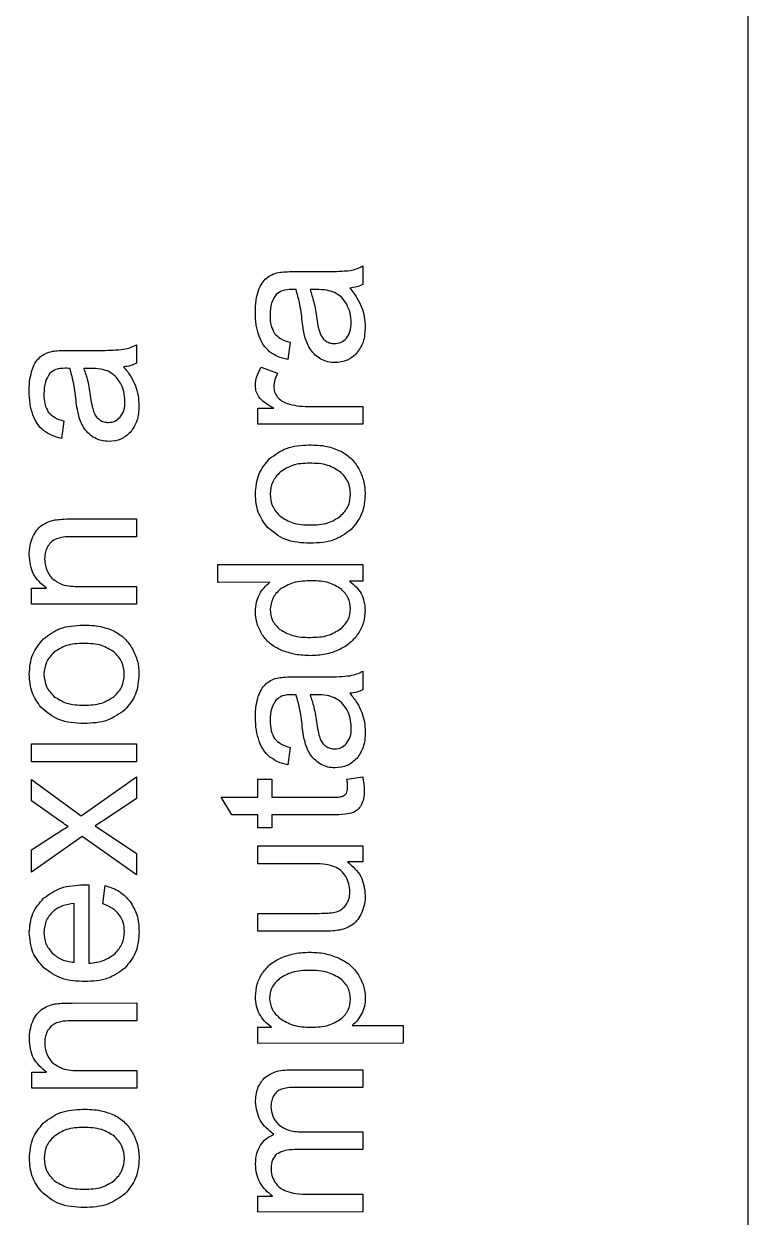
# Model space of a CAD drawing. Header units: millimetres. Extents: x -15 to 165, y 0 to 100.
# Drawn here: x 150.01 to 165, y 50.6 to 75.3 of the extents above; entities that cross this region are included whole.
import ezdxf

# ---------------------------------------------------------------- set-up
doc = ezdxf.new("R2010")
doc.units = ezdxf.units.MM
doc.layers.get('0').update_dxf_attribs({"linetype": 'CONTINUOUS'})

msp = doc.modelspace()

# ---------------------------------------------------------------- linework, layer by layer
for p, q in [((155.622, 70.172), (156.113, 70.173)), ((157.023, 70.289), (157.024, 69.905)), ((156.068, 69.8), (155.933, 69.8)), ((155.52, 68.711), (155.471, 68.351)), ((150.94, 68.541), (151.431, 68.542)), ((152.342, 68.658), (152.342, 68.274)), ((154.92, 68.193), (155.262, 68.067)), ((151.386, 68.169), (151.251, 68.169)), ((154.851, 67.013), (154.851, 67.344)), ((154.851, 67.344), (155.18, 67.344)), ((155.886, 67.381), (157.024, 67.381)), ((157.024, 67.381), (157.024, 67.013)), ((150.838, 67.08), (150.789, 66.72)), ((157.024, 67.013), (154.851, 67.013)), ((151.006, 65.052), (152.342, 65.053)), ((152.342, 65.053), (152.343, 64.684)), ((152.343, 64.684), (151.021, 64.684)), ((154.025, 64.107), (157.025, 64.107)), ((154.025, 63.74), (154.025, 64.107)), ((157.025, 64.107), (157.025, 63.766)), ((155.101, 63.741), (154.025, 63.74)), ((157.025, 63.766), (156.751, 63.765)), ((150.17, 63.286), (150.17, 63.618)), ((150.17, 63.618), (150.479, 63.618)), ((151.156, 63.655), (152.343, 63.655)), ((152.343, 63.655), (152.343, 63.287)), ((152.343, 63.287), (150.17, 63.286)), ((155.624, 61.784), (156.115, 61.784)), ((157.025, 61.901), (157.025, 61.517)), ((156.07, 61.412), (155.935, 61.412)), ((155.522, 60.323), (155.473, 59.963)), ((150.171, 59.22), (150.17, 59.66)), ((150.17, 59.66), (151.194, 58.909)), ((151.194, 58.909), (152.344, 59.718)), ((152.344, 59.718), (152.344, 59.265)), ((154.853, 59.294), (154.853, 59.664)), ((154.853, 59.664), (155.139, 59.664)), ((155.139, 59.664), (155.139, 59.294)), ((156.696, 59.664), (157.022, 59.718)), ((154.315, 58.927), (154.093, 59.293)), ((154.093, 59.293), (154.853, 59.294)), ((155.139, 59.294), (156.41, 59.294)), ((150.684, 58.854), (150.171, 59.22)), ((152.344, 59.265), (151.669, 58.819)), ((151.669, 58.819), (151.487, 58.7)), ((154.853, 58.927), (154.315, 58.927)), ((154.853, 58.657), (154.853, 58.927)), ((156.39, 58.928), (155.139, 58.927)), ((155.139, 58.927), (155.139, 58.657)), ((151.487, 58.7), (152.344, 58.13)), ((155.139, 58.657), (154.853, 58.657)), ((150.171, 58.203), (150.68, 58.537)), ((151.214, 58.477), (150.171, 57.742)), ((152.344, 57.684), (151.214, 58.477)), ((150.171, 57.742), (150.171, 58.203)), ((152.344, 58.13), (152.344, 57.684)), ((154.853, 58.283), (157.026, 58.283)), ((154.853, 57.914), (154.853, 58.283)), ((157.026, 58.283), (157.026, 57.954)), ((156.017, 57.915), (154.853, 57.914)), ((157.026, 57.954), (156.707, 57.954)), ((151.352, 57.477), (151.352, 55.856)), ((151.644, 57.086), (151.691, 57.467)), ((151.049, 55.876), (151.049, 57.09)), ((154.853, 56.521), (154.853, 56.889)), ((154.853, 56.889), (156.059, 56.889)), ((156.2, 56.521), (154.853, 56.521)), ((151.008, 55.033), (152.345, 55.034)), ((152.345, 55.034), (152.345, 54.665)), ((152.345, 54.665), (151.023, 54.665)), ((154.854, 54.198), (154.854, 54.534)), ((154.854, 54.534), (155.136, 54.534)), ((156.802, 54.567), (157.86, 54.567)), ((157.86, 54.567), (157.86, 54.199)), ((157.86, 54.199), (154.854, 54.198)), ((150.172, 53.267), (150.172, 53.599)), ((150.172, 53.599), (150.481, 53.599)), ((151.158, 53.636), (152.345, 53.636)), ((152.345, 53.636), (152.345, 53.268)), ((155.535, 53.652), (157.027, 53.652)), ((157.027, 53.652), (157.027, 53.286)), ((152.345, 53.268), (150.172, 53.267)), ((157.027, 53.286), (155.658, 53.286)), ((155.765, 52.367), (157.028, 52.367)), ((157.028, 52.367), (157.028, 51.999)), ((157.028, 51.999), (155.616, 51.998)), ((154.855, 50.707), (154.855, 51.037)), ((154.855, 51.037), (155.159, 51.037)), ((155.9, 51.076), (157.028, 51.076)), ((157.028, 51.076), (157.028, 50.708)), ((157.028, 50.708), (154.855, 50.707))]:
    msp.add_line(p, q)
msp.add_lwpolyline([(-13, 0), (163, 0, 0.414214), (165, 2), (165, 98, 0.414214), (163, 100), (-13, 100, 0.414214), (-15, 98), (-15, 3.001, 0.000086), (-15, 2.999), (-15, 2, 0.414214)], format="xyb", close=True)
msp.add_lwpolyline([(150.17, 60.395), (152.344, 60.395), (152.344, 60.027), (150.17, 60.026)], close=True)
for points, knots in [([(155.031, 70.039), (155.068, 70.065), (155.144, 70.118), (155.235, 70.142), (155.282, 70.154)], [0, 0, 0, 0, 0.01321045, 0.02776292, 0.02776292, 0.02776292, 0.02776292]), ([(155.282, 70.154), (155.326, 70.159), (155.439, 70.173), (155.552, 70.173), (155.622, 70.172)], [0, 0, 0, 0, 0.0132713, 0.0340472, 0.0340472, 0.0340472, 0.0340472]), ([(156.113, 70.173), (156.253, 70.172), (156.47, 70.17), (156.686, 70.189), (156.763, 70.196)], [0, 0, 0, 0, 0.04192944, 0.06504429, 0.06504429, 0.06504429, 0.06504429]), ([(156.763, 70.196), (156.808, 70.206), (156.899, 70.226), (156.982, 70.268), (157.023, 70.289)], [0, 0, 0, 0, 0.01378008, 0.02780322, 0.02780322, 0.02780322, 0.02780322]), ([(154.867, 69.783), (154.888, 69.836), (154.927, 69.932), (154.999, 70.006), (155.031, 70.039)], [0, 0, 0, 0, 0.0168052, 0.03067788, 0.03067788, 0.03067788, 0.03067788]), ([(157.024, 69.905), (156.983, 69.887), (156.897, 69.85), (156.804, 69.838), (156.755, 69.831)], [0, 0, 0, 0, 0.01329287, 0.02791291, 0.02791291, 0.02791291, 0.02791291]), ([(154.801, 69.331), (154.803, 69.416), (154.805, 69.57), (154.848, 69.717), (154.867, 69.783)], [0, 0, 0, 0, 0.02527466, 0.04587233, 0.04587233, 0.04587233, 0.04587233]), ([(155.231, 69.698), (155.195, 69.641), (155.113, 69.513), (155.109, 69.362), (155.106, 69.278)], [0, 0, 0, 0, 0.01988893, 0.04449076, 0.04449076, 0.04449076, 0.04449076]), ([(155.548, 69.802), (155.482, 69.801), (155.364, 69.798), (155.271, 69.728), (155.231, 69.698)], [0, 0, 0, 0, 0.01936151, 0.03413884, 0.03413884, 0.03413884, 0.03413884]), ([(155.644, 69.8), (155.624, 69.801), (155.592, 69.801), (155.56, 69.802), (155.548, 69.802)], [0, 0, 0, 0, 0.006192263, 0.009620268, 0.009620268, 0.009620268, 0.009620268]), ([(155.771, 69.143), (155.756, 69.273), (155.729, 69.495), (155.669, 69.711), (155.644, 69.8)], [0, 0, 0, 0, 0.03916468, 0.06698368, 0.06698368, 0.06698368, 0.06698368]), ([(155.933, 69.8), (155.96, 69.717), (156.025, 69.521), (156.055, 69.316), (156.072, 69.198)], [0, 0, 0, 0, 0.02618657, 0.06185076, 0.06185076, 0.06185076, 0.06185076]), ([(156.436, 69.741), (156.385, 69.758), (156.266, 69.798), (156.14, 69.799), (156.068, 69.8)], [0, 0, 0, 0, 0.01607855, 0.03751467, 0.03751467, 0.03751467, 0.03751467]), ([(156.691, 69.497), (156.658, 69.549), (156.592, 69.65), (156.487, 69.711), (156.436, 69.741)], [0, 0, 0, 0, 0.01811657, 0.03567777, 0.03567777, 0.03567777, 0.03567777]), ([(156.755, 69.831), (156.808, 69.766), (156.906, 69.645), (156.971, 69.503), (157.001, 69.437)], [0, 0, 0, 0, 0.0249665, 0.04658758, 0.04658758, 0.04658758, 0.04658758]), ([(156.784, 69.119), (156.781, 69.187), (156.774, 69.319), (156.718, 69.439), (156.691, 69.497)], [0, 0, 0, 0, 0.02024014, 0.03931689, 0.03931689, 0.03931689, 0.03931689]), ([(157.001, 69.437), (157.022, 69.372), (157.065, 69.24), (157.07, 69.101), (157.073, 69.031)], [0, 0, 0, 0, 0.02034155, 0.04141861, 0.04141861, 0.04141861, 0.04141861]), ([(154.878, 68.838), (154.856, 68.914), (154.808, 69.075), (154.804, 69.243), (154.801, 69.331)], [0, 0, 0, 0, 0.02368074, 0.05009766, 0.05009766, 0.05009766, 0.05009766]), ([(155.106, 69.278), (155.107, 69.201), (155.11, 69.066), (155.171, 68.946), (155.197, 68.894)], [0, 0, 0, 0, 0.02270127, 0.03989847, 0.03989847, 0.03989847, 0.03989847]), ([(156.072, 69.198), (156.081, 69.133), (156.097, 69.024), (156.132, 68.919), (156.146, 68.877)], [0, 0, 0, 0, 0.01969925, 0.03301811, 0.03301811, 0.03301811, 0.03301811]), ([(155.827, 68.816), (155.817, 68.861), (155.793, 68.969), (155.779, 69.079), (155.771, 69.143)], [0, 0, 0, 0, 0.0138963, 0.03322105, 0.03322105, 0.03322105, 0.03322105]), ([(156.686, 68.792), (156.715, 68.837), (156.778, 68.936), (156.782, 69.054), (156.784, 69.119)], [0, 0, 0, 0, 0.01558709, 0.03464918, 0.03464918, 0.03464918, 0.03464918]), ([(157.073, 69.031), (157.068, 68.922), (157.061, 68.721), (156.949, 68.556), (156.898, 68.48)], [0, 0, 0, 0, 0.03196861, 0.05877952, 0.05877952, 0.05877952, 0.05877952]), ([(155.097, 68.513), (155.052, 68.556), (154.956, 68.649), (154.905, 68.773), (154.878, 68.838)], [0, 0, 0, 0, 0.01864874, 0.03960636, 0.03960636, 0.03960636, 0.03960636]), ([(155.197, 68.894), (155.237, 68.855), (155.328, 68.766), (155.451, 68.731), (155.52, 68.711)], [0, 0, 0, 0, 0.01658336, 0.03760424, 0.03760424, 0.03760424, 0.03760424]), ([(155.947, 68.551), (155.922, 68.592), (155.871, 68.675), (155.842, 68.768), (155.827, 68.816)], [0, 0, 0, 0, 0.0143384, 0.02921893, 0.02921893, 0.02921893, 0.02921893]), ([(156.146, 68.877), (156.161, 68.848), (156.19, 68.79), (156.241, 68.751), (156.266, 68.732)], [0, 0, 0, 0, 0.00974348, 0.0190371, 0.0190371, 0.0190371, 0.0190371]), ([(156.266, 68.732), (156.293, 68.717), (156.347, 68.687), (156.409, 68.683), (156.441, 68.681)], [0, 0, 0, 0, 0.00915622, 0.01842801, 0.01842801, 0.01842801, 0.01842801]), ([(156.441, 68.681), (156.488, 68.686), (156.582, 68.695), (156.651, 68.76), (156.686, 68.792)], [0, 0, 0, 0, 0.01379088, 0.0276502, 0.0276502, 0.0276502, 0.0276502]), ([(150.35, 68.408), (150.386, 68.434), (150.462, 68.487), (150.553, 68.511), (150.6, 68.523)], [0, 0, 0, 0, 0.01321035, 0.02776291, 0.02776291, 0.02776291, 0.02776291]), ([(150.6, 68.523), (150.644, 68.528), (150.757, 68.542), (150.871, 68.542), (150.94, 68.541)], [0, 0, 0, 0, 0.01327126, 0.03404717, 0.03404717, 0.03404717, 0.03404717]), ([(151.431, 68.542), (151.571, 68.541), (151.788, 68.539), (152.004, 68.558), (152.081, 68.565)], [0, 0, 0, 0, 0.04192944, 0.06504436, 0.06504436, 0.06504436, 0.06504436]), ([(152.081, 68.565), (152.126, 68.575), (152.217, 68.595), (152.3, 68.637), (152.342, 68.658)], [0, 0, 0, 0, 0.01378017, 0.02780309, 0.02780309, 0.02780309, 0.02780309]), ([(155.471, 68.351), (155.399, 68.369), (155.265, 68.402), (155.151, 68.477), (155.097, 68.513)], [0, 0, 0, 0, 0.02188542, 0.04096486, 0.04096486, 0.04096486, 0.04096486]), ([(156.159, 68.36), (156.118, 68.386), (156.036, 68.437), (155.977, 68.513), (155.947, 68.551)], [0, 0, 0, 0, 0.01455602, 0.02867897, 0.02867897, 0.02867897, 0.02867897]), ([(156.898, 68.48), (156.835, 68.424), (156.708, 68.311), (156.537, 68.296), (156.451, 68.288)], [0, 0, 0, 0, 0.02460113, 0.04985014, 0.04985014, 0.04985014, 0.04985014]), ([(150.185, 68.152), (150.206, 68.205), (150.245, 68.301), (150.317, 68.375), (150.35, 68.408)], [0, 0, 0, 0, 0.01680543, 0.03067826, 0.03067826, 0.03067826, 0.03067826]), ([(150.866, 68.171), (150.8, 68.17), (150.682, 68.167), (150.589, 68.097), (150.549, 68.067)], [0, 0, 0, 0, 0.0193615, 0.03413884, 0.03413884, 0.03413884, 0.03413884]), ([(150.963, 68.169), (150.942, 68.17), (150.91, 68.17), (150.878, 68.171), (150.866, 68.171)], [0, 0, 0, 0, 0.006192219, 0.009620283, 0.009620283, 0.009620283, 0.009620283]), ([(152.342, 68.274), (152.301, 68.256), (152.215, 68.219), (152.122, 68.207), (152.074, 68.2)], [0, 0, 0, 0, 0.01329293, 0.02791284, 0.02791284, 0.02791284, 0.02791284]), ([(152.074, 68.2), (152.126, 68.135), (152.225, 68.014), (152.289, 67.872), (152.319, 67.806)], [0, 0, 0, 0, 0.02496648, 0.04658757, 0.04658757, 0.04658757, 0.04658757]), ([(154.802, 67.815), (154.807, 67.879), (154.82, 68.013), (154.886, 68.131), (154.92, 68.193)], [0, 0, 0, 0, 0.01900872, 0.04006522, 0.04006522, 0.04006522, 0.04006522]), ([(156.451, 68.288), (156.399, 68.291), (156.297, 68.296), (156.205, 68.339), (156.159, 68.36)], [0, 0, 0, 0, 0.01537882, 0.03029896, 0.03029896, 0.03029896, 0.03029896]), ([(150.12, 67.7), (150.121, 67.785), (150.123, 67.939), (150.166, 68.086), (150.185, 68.152)], [0, 0, 0, 0, 0.02527466, 0.04587209, 0.04587209, 0.04587209, 0.04587209]), ([(150.549, 68.067), (150.513, 68.01), (150.432, 67.882), (150.427, 67.731), (150.424, 67.647)], [0, 0, 0, 0, 0.01988914, 0.04449097, 0.04449097, 0.04449097, 0.04449097]), ([(151.09, 67.512), (151.074, 67.642), (151.047, 67.864), (150.987, 68.079), (150.963, 68.169)], [0, 0, 0, 0, 0.03916445, 0.06698368, 0.06698368, 0.06698368, 0.06698368]), ([(151.251, 68.169), (151.278, 68.086), (151.343, 67.89), (151.373, 67.685), (151.39, 67.567)], [0, 0, 0, 0, 0.0261868, 0.06185099, 0.06185099, 0.06185099, 0.06185099]), ([(151.754, 68.11), (151.703, 68.127), (151.584, 68.167), (151.458, 68.168), (151.386, 68.169)], [0, 0, 0, 0, 0.01607858, 0.03751469, 0.03751469, 0.03751469, 0.03751469]), ([(152.009, 67.866), (151.976, 67.918), (151.91, 68.019), (151.806, 68.08), (151.754, 68.11)], [0, 0, 0, 0, 0.01811672, 0.03567808, 0.03567808, 0.03567808, 0.03567808]), ([(155.262, 68.067), (155.239, 68.023), (155.194, 67.938), (155.186, 67.842), (155.182, 67.796)], [0, 0, 0, 0, 0.01477336, 0.02842588, 0.02842588, 0.02842588, 0.02842588]), ([(150.196, 67.207), (150.174, 67.283), (150.127, 67.444), (150.122, 67.612), (150.12, 67.7)], [0, 0, 0, 0, 0.02368085, 0.05009777, 0.05009777, 0.05009777, 0.05009777]), ([(152.102, 67.488), (152.099, 67.556), (152.092, 67.688), (152.036, 67.808), (152.009, 67.866)], [0, 0, 0, 0, 0.02024014, 0.03931645, 0.03931645, 0.03931645, 0.03931645]), ([(152.319, 67.806), (152.34, 67.741), (152.383, 67.609), (152.388, 67.47), (152.391, 67.4)], [0, 0, 0, 0, 0.0203418, 0.04141909, 0.04141909, 0.04141909, 0.04141909]), ([(154.875, 67.578), (154.854, 67.615), (154.811, 67.688), (154.805, 67.773), (154.802, 67.815)], [0, 0, 0, 0, 0.01256121, 0.02505282, 0.02505282, 0.02505282, 0.02505282]), ([(155.182, 67.796), (155.185, 67.757), (155.191, 67.679), (155.234, 67.613), (155.255, 67.58)], [0, 0, 0, 0, 0.01160285, 0.02319507, 0.02319507, 0.02319507, 0.02319507]), ([(150.424, 67.647), (150.426, 67.57), (150.428, 67.435), (150.489, 67.315), (150.516, 67.263)], [0, 0, 0, 0, 0.02270127, 0.03989847, 0.03989847, 0.03989847, 0.03989847]), ([(151.145, 67.185), (151.135, 67.23), (151.111, 67.338), (151.097, 67.448), (151.09, 67.512)], [0, 0, 0, 0, 0.0138963, 0.03322104, 0.03322104, 0.03322104, 0.03322104]), ([(151.39, 67.567), (151.4, 67.502), (151.415, 67.393), (151.45, 67.288), (151.464, 67.246)], [0, 0, 0, 0, 0.01969924, 0.03301799, 0.03301799, 0.03301799, 0.03301799]), ([(152.004, 67.161), (152.033, 67.206), (152.096, 67.305), (152.1, 67.423), (152.102, 67.488)], [0, 0, 0, 0, 0.01558718, 0.03464951, 0.03464951, 0.03464951, 0.03464951]), ([(155.18, 67.344), (155.113, 67.381), (154.999, 67.444), (154.912, 67.539), (154.875, 67.578)], [0, 0, 0, 0, 0.02273626, 0.03867136, 0.03867136, 0.03867136, 0.03867136]), ([(155.255, 67.58), (155.282, 67.55), (155.338, 67.488), (155.416, 67.458), (155.457, 67.443)], [0, 0, 0, 0, 0.01195988, 0.02468313, 0.02468313, 0.02468313, 0.02468313]), ([(155.457, 67.443), (155.525, 67.425), (155.666, 67.388), (155.811, 67.383), (155.886, 67.381)], [0, 0, 0, 0, 0.02107522, 0.0435356, 0.0435356, 0.0435356, 0.0435356]), ([(150.415, 66.882), (150.37, 66.925), (150.274, 67.018), (150.223, 67.142), (150.196, 67.207)], [0, 0, 0, 0, 0.01864882, 0.03960635, 0.03960635, 0.03960635, 0.03960635]), ([(150.516, 67.263), (150.556, 67.224), (150.646, 67.135), (150.769, 67.1), (150.838, 67.08)], [0, 0, 0, 0, 0.01658327, 0.03760414, 0.03760414, 0.03760414, 0.03760414]), ([(151.266, 66.92), (151.241, 66.961), (151.189, 67.044), (151.16, 67.137), (151.145, 67.185)], [0, 0, 0, 0, 0.01433842, 0.02921896, 0.02921896, 0.02921896, 0.02921896]), ([(151.464, 67.246), (151.479, 67.217), (151.508, 67.159), (151.559, 67.12), (151.584, 67.101)], [0, 0, 0, 0, 0.00974336, 0.01903714, 0.01903714, 0.01903714, 0.01903714]), ([(152.391, 67.4), (152.387, 67.291), (152.379, 67.09), (152.267, 66.925), (152.216, 66.849)], [0, 0, 0, 0, 0.03196837, 0.05877928, 0.05877928, 0.05877928, 0.05877928]), ([(151.584, 67.101), (151.611, 67.086), (151.665, 67.056), (151.728, 67.052), (151.759, 67.05)], [0, 0, 0, 0, 0.00915614, 0.01842797, 0.01842797, 0.01842797, 0.01842797]), ([(151.759, 67.05), (151.806, 67.054), (151.9, 67.064), (151.97, 67.129), (152.004, 67.161)], [0, 0, 0, 0, 0.01379094, 0.02765025, 0.02765025, 0.02765025, 0.02765025]), ([(150.789, 66.72), (150.717, 66.738), (150.584, 66.771), (150.469, 66.846), (150.415, 66.882)], [0, 0, 0, 0, 0.02188539, 0.04096479, 0.04096479, 0.04096479, 0.04096479]), ([(151.478, 66.729), (151.436, 66.755), (151.354, 66.806), (151.295, 66.882), (151.266, 66.92)], [0, 0, 0, 0, 0.014556, 0.02867886, 0.02867886, 0.02867886, 0.02867886]), ([(151.769, 66.657), (151.717, 66.66), (151.616, 66.665), (151.523, 66.708), (151.478, 66.729)], [0, 0, 0, 0, 0.01537874, 0.03029899, 0.03029899, 0.03029899, 0.03029899]), ([(152.216, 66.849), (152.153, 66.793), (152.026, 66.68), (151.855, 66.664), (151.769, 66.657)], [0, 0, 0, 0, 0.02460109, 0.0498501, 0.0498501, 0.0498501, 0.0498501]), ([(155.096, 66.301), (155.208, 66.383), (155.448, 66.561), (155.747, 66.577), (155.907, 66.585)], [0, 0, 0, 0, 0.04096162, 0.08767758, 0.08767758, 0.08767758, 0.08767758]), ([(155.907, 66.585), (156.033, 66.583), (156.261, 66.578), (156.473, 66.496), (156.567, 66.459)], [0, 0, 0, 0, 0.03760624, 0.06764913, 0.06764913, 0.06764913, 0.06764913]), ([(156.567, 66.459), (156.643, 66.413), (156.795, 66.319), (156.892, 66.169), (156.94, 66.093)], [0, 0, 0, 0, 0.02636127, 0.05289787, 0.05289787, 0.05289787, 0.05289787]), ([(154.802, 65.568), (154.813, 65.709), (154.834, 65.985), (155.01, 66.197), (155.096, 66.301)], [0, 0, 0, 0, 0.04137941, 0.08067016, 0.08067016, 0.08067016, 0.08067016]), ([(155.925, 66.207), (155.804, 66.203), (155.583, 66.195), (155.398, 66.077), (155.315, 66.023)], [0, 0, 0, 0, 0.03572271, 0.06482497, 0.06482497, 0.06482497, 0.06482497]), ([(156.562, 66.025), (156.476, 66.078), (156.283, 66.197), (156.053, 66.203), (155.925, 66.207)], [0, 0, 0, 0, 0.02967761, 0.06724986, 0.06724986, 0.06724986, 0.06724986]), ([(155.315, 66.023), (155.254, 65.959), (155.134, 65.83), (155.116, 65.655), (155.107, 65.568)], [0, 0, 0, 0, 0.02577961, 0.05130488, 0.05130488, 0.05130488, 0.05130488]), ([(156.771, 65.568), (156.762, 65.656), (156.744, 65.832), (156.623, 65.96), (156.562, 66.025)], [0, 0, 0, 0, 0.02565561, 0.05146136, 0.05146136, 0.05146136, 0.05146136]), ([(156.94, 66.093), (156.979, 66.011), (157.058, 65.845), (157.068, 65.661), (157.074, 65.568)], [0, 0, 0, 0, 0.02705164, 0.05459792, 0.05459792, 0.05459792, 0.05459792]), ([(155.044, 64.884), (154.973, 64.985), (154.829, 65.189), (154.811, 65.44), (154.802, 65.568)], [0, 0, 0, 0, 0.03599325, 0.07372353, 0.07372353, 0.07372353, 0.07372353]), ([(155.107, 65.568), (155.116, 65.48), (155.133, 65.304), (155.254, 65.174), (155.314, 65.11)], [0, 0, 0, 0, 0.02579577, 0.05154952, 0.05154952, 0.05154952, 0.05154952]), ([(156.563, 65.11), (156.624, 65.175), (156.745, 65.304), (156.762, 65.48), (156.771, 65.568)], [0, 0, 0, 0, 0.02580013, 0.05160092, 0.05160092, 0.05160092, 0.05160092]), ([(157.074, 65.568), (157.063, 65.425), (157.043, 65.148), (156.866, 64.934), (156.781, 64.831)], [0, 0, 0, 0, 0.04190379, 0.08113031, 0.08113031, 0.08113031, 0.08113031]), ([(150.376, 64.917), (150.417, 64.943), (150.501, 64.995), (150.598, 65.019), (150.648, 65.032)], [0, 0, 0, 0, 0.01433576, 0.02969325, 0.02969325, 0.02969325, 0.02969325]), ([(150.648, 65.032), (150.695, 65.038), (150.814, 65.053), (150.934, 65.052), (151.006, 65.052)], [0, 0, 0, 0, 0.01415236, 0.03590121, 0.03590121, 0.03590121, 0.03590121]), ([(155.314, 65.11), (155.398, 65.057), (155.588, 64.937), (155.813, 64.931), (155.938, 64.928)], [0, 0, 0, 0, 0.02931484, 0.06607477, 0.06607477, 0.06607477, 0.06607477]), ([(155.938, 64.928), (156.063, 64.931), (156.289, 64.938), (156.479, 65.057), (156.563, 65.11)], [0, 0, 0, 0, 0.0367853, 0.06616804, 0.06616804, 0.06616804, 0.06616804]), ([(150.191, 64.671), (150.215, 64.721), (150.26, 64.816), (150.339, 64.885), (150.376, 64.917)], [0, 0, 0, 0, 0.01655242, 0.03113133, 0.03113133, 0.03113133, 0.03113133]), ([(155.938, 64.549), (155.755, 64.557), (155.419, 64.573), (155.161, 64.787), (155.044, 64.884)], [0, 0, 0, 0, 0.05320665, 0.09786246, 0.09786246, 0.09786246, 0.09786246]), ([(156.781, 64.831), (156.666, 64.749), (156.415, 64.57), (156.106, 64.556), (155.938, 64.549)], [0, 0, 0, 0, 0.04147911, 0.09058717, 0.09058717, 0.09058717, 0.09058717]), ([(150.12, 64.309), (150.123, 64.373), (150.128, 64.497), (150.17, 64.614), (150.191, 64.671)], [0, 0, 0, 0, 0.01893491, 0.03699485, 0.03699485, 0.03699485, 0.03699485]), ([(150.506, 64.488), (150.487, 64.45), (150.446, 64.369), (150.442, 64.278), (150.44, 64.232)], [0, 0, 0, 0, 0.01289814, 0.02678554, 0.02678554, 0.02678554, 0.02678554]), ([(150.684, 64.641), (150.648, 64.624), (150.576, 64.588), (150.53, 64.522), (150.506, 64.488)], [0, 0, 0, 0, 0.01166487, 0.02377642, 0.02377642, 0.02377642, 0.02377642]), ([(151.021, 64.684), (150.955, 64.684), (150.84, 64.683), (150.73, 64.653), (150.684, 64.641)], [0, 0, 0, 0, 0.01970019, 0.03405879, 0.03405879, 0.03405879, 0.03405879]), ([(150.479, 63.618), (150.374, 63.707), (150.162, 63.89), (150.134, 64.168), (150.12, 64.309)], [0, 0, 0, 0, 0.03972077, 0.08061726, 0.08061726, 0.08061726, 0.08061726]), ([(150.44, 64.232), (150.446, 64.156), (150.457, 64.007), (150.545, 63.885), (150.589, 63.825)], [0, 0, 0, 0, 0.02223784, 0.04403623, 0.04403623, 0.04403623, 0.04403623]), ([(150.589, 63.825), (150.659, 63.776), (150.827, 63.657), (151.035, 63.656), (151.156, 63.655)], [0, 0, 0, 0, 0.02515058, 0.06045432, 0.06045432, 0.06045432, 0.06045432]), ([(154.885, 63.491), (154.915, 63.539), (154.973, 63.635), (155.059, 63.706), (155.101, 63.741)], [0, 0, 0, 0, 0.01687231, 0.03322066, 0.03322066, 0.03322066, 0.03322066]), ([(155.971, 63.771), (155.839, 63.769), (155.605, 63.765), (155.404, 63.649), (155.316, 63.599)], [0, 0, 0, 0, 0.03891469, 0.06866125, 0.06866125, 0.06866125, 0.06866125]), ([(156.574, 63.603), (156.493, 63.652), (156.308, 63.763), (156.092, 63.768), (155.971, 63.771)], [0, 0, 0, 0, 0.02797046, 0.06354741, 0.06354741, 0.06354741, 0.06354741]), ([(156.751, 63.765), (156.845, 63.688), (157.036, 63.53), (157.061, 63.283), (157.074, 63.158)], [0, 0, 0, 0, 0.03521009, 0.07137403, 0.07137403, 0.07137403, 0.07137403]), ([(154.803, 63.141), (154.806, 63.204), (154.811, 63.326), (154.861, 63.437), (154.885, 63.491)], [0, 0, 0, 0, 0.01868613, 0.0362454, 0.0362454, 0.0362454, 0.0362454]), ([(155.316, 63.599), (155.255, 63.54), (155.136, 63.423), (155.117, 63.257), (155.108, 63.176)], [0, 0, 0, 0, 0.02476151, 0.04851709, 0.04851709, 0.04851709, 0.04851709]), ([(156.771, 63.192), (156.762, 63.271), (156.744, 63.43), (156.631, 63.544), (156.574, 63.603)], [0, 0, 0, 0, 0.02287033, 0.04672409, 0.04672409, 0.04672409, 0.04672409]), ([(154.944, 62.656), (154.903, 62.731), (154.82, 62.882), (154.808, 63.054), (154.803, 63.141)], [0, 0, 0, 0, 0.02529428, 0.05106585, 0.05106585, 0.05106585, 0.05106585]), ([(155.108, 63.176), (155.116, 63.097), (155.135, 62.936), (155.25, 62.823), (155.308, 62.765)], [0, 0, 0, 0, 0.02308665, 0.046925, 0.046925, 0.046925, 0.046925]), ([(156.565, 62.777), (156.625, 62.837), (156.741, 62.952), (156.762, 63.114), (156.771, 63.192)], [0, 0, 0, 0, 0.02466476, 0.04761096, 0.04761096, 0.04761096, 0.04761096]), ([(157.074, 63.158), (157.068, 63.073), (157.056, 62.903), (156.973, 62.754), (156.931, 62.68)], [0, 0, 0, 0, 0.02519605, 0.05043927, 0.05043927, 0.05043927, 0.05043927]), ([(150.414, 62.57), (150.527, 62.653), (150.767, 62.83), (151.066, 62.846), (151.226, 62.855)], [0, 0, 0, 0, 0.04096161, 0.0876776, 0.0876776, 0.0876776, 0.0876776]), ([(151.226, 62.855), (151.352, 62.852), (151.58, 62.848), (151.792, 62.765), (151.886, 62.729)], [0, 0, 0, 0, 0.03760627, 0.06764906, 0.06764906, 0.06764906, 0.06764906]), ([(155.308, 62.765), (155.392, 62.718), (155.587, 62.607), (155.813, 62.603), (155.941, 62.601)], [0, 0, 0, 0, 0.02863783, 0.06626154, 0.06626154, 0.06626154, 0.06626154]), ([(155.941, 62.601), (156.066, 62.604), (156.29, 62.61), (156.48, 62.726), (156.565, 62.777)], [0, 0, 0, 0, 0.03674122, 0.0658444, 0.0658444, 0.0658444, 0.0658444]), ([(150.121, 61.837), (150.132, 61.979), (150.153, 62.254), (150.329, 62.466), (150.414, 62.57)], [0, 0, 0, 0, 0.04137953, 0.08067016, 0.08067016, 0.08067016, 0.08067016]), ([(151.886, 62.729), (151.961, 62.682), (152.113, 62.588), (152.21, 62.438), (152.259, 62.363)], [0, 0, 0, 0, 0.02636139, 0.05289797, 0.05289797, 0.05289797, 0.05289797]), ([(155.35, 62.331), (155.268, 62.37), (155.107, 62.447), (154.997, 62.588), (154.944, 62.656)], [0, 0, 0, 0, 0.02704849, 0.05267295, 0.05267295, 0.05267295, 0.05267295]), ([(156.931, 62.68), (156.878, 62.611), (156.769, 62.47), (156.611, 62.385), (156.531, 62.342)], [0, 0, 0, 0, 0.02585677, 0.05287403, 0.05287403, 0.05287403, 0.05287403]), ([(150.633, 62.293), (150.573, 62.228), (150.452, 62.1), (150.435, 61.925), (150.426, 61.837)], [0, 0, 0, 0, 0.02577971, 0.05130487, 0.05130487, 0.05130487, 0.05130487]), ([(151.244, 62.476), (151.122, 62.472), (150.902, 62.465), (150.716, 62.346), (150.633, 62.293)], [0, 0, 0, 0, 0.03572271, 0.06482506, 0.06482506, 0.06482506, 0.06482506]), ([(151.881, 62.294), (151.795, 62.347), (151.601, 62.467), (151.372, 62.473), (151.244, 62.476)], [0, 0, 0, 0, 0.02967767, 0.0672499, 0.0672499, 0.0672499, 0.0672499]), ([(152.089, 61.838), (152.081, 61.925), (152.063, 62.101), (151.942, 62.23), (151.881, 62.294)], [0, 0, 0, 0, 0.02565572, 0.05146149, 0.05146149, 0.05146149, 0.05146149]), ([(152.259, 62.363), (152.298, 62.28), (152.376, 62.114), (152.387, 61.93), (152.392, 61.838)], [0, 0, 0, 0, 0.02705175, 0.05459791, 0.05459791, 0.05459791, 0.05459791]), ([(155.941, 62.222), (155.836, 62.226), (155.634, 62.234), (155.443, 62.299), (155.35, 62.331)], [0, 0, 0, 0, 0.03114651, 0.06031365, 0.06031365, 0.06031365, 0.06031365]), ([(156.531, 62.342), (156.44, 62.307), (156.25, 62.234), (156.047, 62.226), (155.941, 62.222)], [0, 0, 0, 0, 0.02902422, 0.060604, 0.060604, 0.060604, 0.060604]), ([(150.362, 61.154), (150.292, 61.254), (150.148, 61.459), (150.13, 61.709), (150.121, 61.837)], [0, 0, 0, 0, 0.03599325, 0.07372353, 0.07372353, 0.07372353, 0.07372353]), ([(150.426, 61.837), (150.434, 61.749), (150.452, 61.573), (150.572, 61.444), (150.633, 61.379)], [0, 0, 0, 0, 0.02579566, 0.05154952, 0.05154952, 0.05154952, 0.05154952]), ([(151.882, 61.379), (151.942, 61.444), (152.064, 61.573), (152.081, 61.75), (152.089, 61.838)], [0, 0, 0, 0, 0.02580005, 0.05160096, 0.05160096, 0.05160096, 0.05160096]), ([(152.392, 61.838), (152.382, 61.695), (152.362, 61.417), (152.185, 61.203), (152.1, 61.1)], [0, 0, 0, 0, 0.0419038, 0.08113032, 0.08113032, 0.08113032, 0.08113032]), ([(155.033, 61.651), (155.07, 61.677), (155.146, 61.73), (155.236, 61.754), (155.284, 61.766)], [0, 0, 0, 0, 0.01321026, 0.02776281, 0.02776281, 0.02776281, 0.02776281]), ([(155.284, 61.766), (155.328, 61.771), (155.441, 61.785), (155.554, 61.784), (155.624, 61.784)], [0, 0, 0, 0, 0.0132713, 0.03404719, 0.03404719, 0.03404719, 0.03404719]), ([(156.115, 61.784), (156.255, 61.784), (156.472, 61.782), (156.688, 61.801), (156.764, 61.808)], [0, 0, 0, 0, 0.04192944, 0.06504431, 0.06504431, 0.06504431, 0.06504431]), ([(156.764, 61.808), (156.81, 61.818), (156.9, 61.838), (156.983, 61.88), (157.025, 61.901)], [0, 0, 0, 0, 0.01378011, 0.02780315, 0.02780315, 0.02780315, 0.02780315]), ([(154.869, 61.395), (154.89, 61.448), (154.929, 61.544), (155.001, 61.618), (155.033, 61.651)], [0, 0, 0, 0, 0.01680541, 0.03067819, 0.03067819, 0.03067819, 0.03067819]), ([(157.025, 61.517), (156.984, 61.499), (156.899, 61.462), (156.806, 61.449), (156.757, 61.443)], [0, 0, 0, 0, 0.01329291, 0.02791289, 0.02791289, 0.02791289, 0.02791289]), ([(150.633, 61.379), (150.717, 61.326), (150.906, 61.207), (151.131, 61.201), (151.257, 61.197)], [0, 0, 0, 0, 0.02931486, 0.06607475, 0.06607475, 0.06607475, 0.06607475]), ([(151.257, 61.197), (151.382, 61.201), (151.607, 61.207), (151.797, 61.326), (151.882, 61.379)], [0, 0, 0, 0, 0.03678524, 0.06616803, 0.06616803, 0.06616803, 0.06616803]), ([(154.803, 60.943), (154.805, 61.028), (154.807, 61.181), (154.85, 61.329), (154.869, 61.395)], [0, 0, 0, 0, 0.0252749, 0.04587233, 0.04587233, 0.04587233, 0.04587233]), ([(155.233, 61.309), (155.197, 61.253), (155.115, 61.125), (155.111, 60.974), (155.108, 60.89)], [0, 0, 0, 0, 0.01988904, 0.04449087, 0.04449087, 0.04449087, 0.04449087]), ([(155.55, 61.414), (155.483, 61.412), (155.366, 61.41), (155.273, 61.34), (155.233, 61.309)], [0, 0, 0, 0, 0.01936149, 0.03413895, 0.03413895, 0.03413895, 0.03413895]), ([(155.646, 61.412), (155.626, 61.412), (155.593, 61.413), (155.561, 61.414), (155.55, 61.414)], [0, 0, 0, 0, 0.006192263, 0.00962027, 0.00962027, 0.00962027, 0.00962027]), ([(155.773, 60.755), (155.757, 60.885), (155.731, 61.107), (155.671, 61.322), (155.646, 61.412)], [0, 0, 0, 0, 0.03916457, 0.06698356, 0.06698356, 0.06698356, 0.06698356]), ([(155.935, 61.412), (155.962, 61.329), (156.027, 61.133), (156.057, 60.928), (156.074, 60.81)], [0, 0, 0, 0, 0.0261868, 0.06185099, 0.06185099, 0.06185099, 0.06185099]), ([(156.438, 61.353), (156.387, 61.37), (156.268, 61.41), (156.142, 61.411), (156.07, 61.412)], [0, 0, 0, 0, 0.01607852, 0.03751463, 0.03751463, 0.03751463, 0.03751463]), ([(156.693, 61.109), (156.66, 61.161), (156.594, 61.262), (156.489, 61.323), (156.438, 61.353)], [0, 0, 0, 0, 0.01811675, 0.03567809, 0.03567809, 0.03567809, 0.03567809]), ([(156.757, 61.443), (156.81, 61.378), (156.908, 61.257), (156.973, 61.115), (157.003, 61.049)], [0, 0, 0, 0, 0.0249666, 0.04658757, 0.04658757, 0.04658757, 0.04658757]), ([(151.257, 60.818), (151.074, 60.827), (150.737, 60.842), (150.48, 61.056), (150.362, 61.154)], [0, 0, 0, 0, 0.05320662, 0.09786243, 0.09786243, 0.09786243, 0.09786243]), ([(152.1, 61.1), (151.985, 61.018), (151.734, 60.839), (151.425, 60.826), (151.257, 60.818)], [0, 0, 0, 0, 0.04147903, 0.0905871, 0.0905871, 0.0905871, 0.0905871]), ([(156.786, 60.731), (156.783, 60.799), (156.776, 60.931), (156.72, 61.051), (156.693, 61.109)], [0, 0, 0, 0, 0.0202399, 0.03931644, 0.03931644, 0.03931644, 0.03931644]), ([(157.003, 61.049), (157.024, 60.984), (157.066, 60.852), (157.072, 60.713), (157.075, 60.643)], [0, 0, 0, 0, 0.02034189, 0.04141907, 0.04141907, 0.04141907, 0.04141907]), ([(154.88, 60.45), (154.858, 60.526), (154.81, 60.687), (154.806, 60.855), (154.803, 60.943)], [0, 0, 0, 0, 0.02368074, 0.05009766, 0.05009766, 0.05009766, 0.05009766]), ([(155.108, 60.89), (155.109, 60.813), (155.111, 60.678), (155.173, 60.558), (155.199, 60.506)], [0, 0, 0, 0, 0.0227015, 0.0398986, 0.0398986, 0.0398986, 0.0398986]), ([(156.074, 60.81), (156.083, 60.745), (156.099, 60.636), (156.134, 60.531), (156.148, 60.489)], [0, 0, 0, 0, 0.01969913, 0.033018, 0.033018, 0.033018, 0.033018]), ([(155.829, 60.428), (155.819, 60.473), (155.795, 60.581), (155.781, 60.691), (155.773, 60.755)], [0, 0, 0, 0, 0.0138963, 0.03322117, 0.03322117, 0.03322117, 0.03322117]), ([(156.688, 60.404), (156.717, 60.449), (156.78, 60.548), (156.784, 60.666), (156.786, 60.731)], [0, 0, 0, 0, 0.0155872, 0.03464952, 0.03464952, 0.03464952, 0.03464952]), ([(157.075, 60.643), (157.07, 60.534), (157.062, 60.333), (156.951, 60.168), (156.9, 60.092)], [0, 0, 0, 0, 0.03196837, 0.05877928, 0.05877928, 0.05877928, 0.05877928]), ([(155.099, 60.125), (155.054, 60.168), (154.957, 60.261), (154.907, 60.384), (154.88, 60.45)], [0, 0, 0, 0, 0.01864882, 0.03960634, 0.03960634, 0.03960634, 0.03960634]), ([(155.199, 60.506), (155.239, 60.467), (155.33, 60.377), (155.453, 60.343), (155.522, 60.323)], [0, 0, 0, 0, 0.01658328, 0.03760412, 0.03760412, 0.03760412, 0.03760412]), ([(155.949, 60.163), (155.924, 60.204), (155.873, 60.287), (155.844, 60.38), (155.829, 60.428)], [0, 0, 0, 0, 0.0143384, 0.02921893, 0.02921893, 0.02921893, 0.02921893]), ([(156.148, 60.489), (156.163, 60.46), (156.192, 60.402), (156.243, 60.363), (156.268, 60.344)], [0, 0, 0, 0, 0.00974338, 0.01903716, 0.01903716, 0.01903716, 0.01903716]), ([(156.268, 60.344), (156.295, 60.329), (156.349, 60.299), (156.411, 60.295), (156.442, 60.293)], [0, 0, 0, 0, 0.00915617, 0.01842797, 0.01842797, 0.01842797, 0.01842797]), ([(156.442, 60.293), (156.49, 60.297), (156.584, 60.307), (156.653, 60.372), (156.688, 60.404)], [0, 0, 0, 0, 0.01379091, 0.02765022, 0.02765022, 0.02765022, 0.02765022]), ([(155.473, 59.963), (155.401, 59.981), (155.267, 60.013), (155.153, 60.089), (155.099, 60.125)], [0, 0, 0, 0, 0.02188539, 0.04096476, 0.04096476, 0.04096476, 0.04096476]), ([(156.161, 59.972), (156.12, 59.998), (156.038, 60.049), (155.978, 60.125), (155.949, 60.163)], [0, 0, 0, 0, 0.01455602, 0.02867888, 0.02867888, 0.02867888, 0.02867888]), ([(156.9, 60.092), (156.837, 60.036), (156.709, 59.922), (156.539, 59.907), (156.453, 59.9)], [0, 0, 0, 0, 0.02460099, 0.04985003, 0.04985003, 0.04985003, 0.04985003]), ([(156.453, 59.9), (156.401, 59.903), (156.299, 59.908), (156.207, 59.951), (156.161, 59.972)], [0, 0, 0, 0, 0.0153788, 0.03029899, 0.03029899, 0.03029899, 0.03029899]), ([(156.711, 59.503), (156.71, 59.527), (156.708, 59.581), (156.701, 59.634), (156.696, 59.664)], [0, 0, 0, 0, 0.0071202, 0.01623897, 0.01623897, 0.01623897, 0.01623897]), ([(157.022, 59.718), (157.031, 59.669), (157.049, 59.577), (157.053, 59.483), (157.055, 59.439)], [0, 0, 0, 0, 0.01493726, 0.02805963, 0.02805963, 0.02805963, 0.02805963]), ([(156.41, 59.294), (156.453, 59.293), (156.522, 59.293), (156.588, 59.308), (156.613, 59.314)], [0, 0, 0, 0, 0.01295245, 0.0204122, 0.0204122, 0.0204122, 0.0204122]), ([(156.613, 59.314), (156.627, 59.321), (156.656, 59.337), (156.675, 59.363), (156.684, 59.377)], [0, 0, 0, 0, 0.00478304, 0.009689262, 0.009689262, 0.009689262, 0.009689262]), ([(156.684, 59.377), (156.692, 59.395), (156.709, 59.435), (156.71, 59.478), (156.711, 59.503)], [0, 0, 0, 0, 0.00570635, 0.01297594, 0.01297594, 0.01297594, 0.01297594]), ([(157.055, 59.439), (157.053, 59.379), (157.051, 59.271), (157.01, 59.172), (156.991, 59.128)], [0, 0, 0, 0, 0.01787405, 0.03200085, 0.03200085, 0.03200085, 0.03200085]), ([(156.991, 59.128), (156.969, 59.095), (156.926, 59.029), (156.858, 58.991), (156.824, 58.973)], [0, 0, 0, 0, 0.01193768, 0.02311181, 0.02311181, 0.02311181, 0.02311181]), ([(150.924, 58.688), (150.881, 58.717), (150.801, 58.771), (150.722, 58.827), (150.684, 58.854)], [0, 0, 0, 0, 0.01539569, 0.02912194, 0.02912194, 0.02912194, 0.02912194]), ([(156.824, 58.973), (156.771, 58.96), (156.629, 58.925), (156.482, 58.927), (156.39, 58.928)], [0, 0, 0, 0, 0.0163901, 0.04386033, 0.04386033, 0.04386033, 0.04386033]), ([(150.68, 58.537), (150.725, 58.565), (150.805, 58.617), (150.887, 58.666), (150.924, 58.688)], [0, 0, 0, 0, 0.01582459, 0.02867824, 0.02867824, 0.02867824, 0.02867824]), ([(156.442, 57.854), (156.383, 57.872), (156.244, 57.913), (156.1, 57.914), (156.017, 57.915)], [0, 0, 0, 0, 0.01849422, 0.04307161, 0.04307161, 0.04307161, 0.04307161]), ([(156.673, 57.649), (156.643, 57.694), (156.583, 57.781), (156.488, 57.83), (156.442, 57.854)], [0, 0, 0, 0, 0.01595184, 0.03138276, 0.03138276, 0.03138276, 0.03138276]), ([(156.707, 57.954), (156.814, 57.862), (157.028, 57.68), (157.06, 57.402), (157.076, 57.264)], [0, 0, 0, 0, 0.04072975, 0.08083609, 0.08083609, 0.08083609, 0.08083609]), ([(156.758, 57.338), (156.755, 57.392), (156.747, 57.502), (156.698, 57.6), (156.673, 57.649)], [0, 0, 0, 0, 0.01620374, 0.03253776, 0.03253776, 0.03253776, 0.03253776]), ([(150.419, 57.202), (150.534, 57.283), (150.783, 57.457), (151.089, 57.471), (151.253, 57.479)], [0, 0, 0, 0, 0.04128518, 0.08956483, 0.08956483, 0.08956483, 0.08956483]), ([(151.253, 57.479), (151.267, 57.479), (151.3, 57.478), (151.333, 57.477), (151.352, 57.477)], [0, 0, 0, 0, 0.004093072, 0.00982501, 0.00982501, 0.00982501, 0.00982501]), ([(151.691, 57.467), (151.795, 57.432), (151.996, 57.364), (152.14, 57.208), (152.209, 57.133)], [0, 0, 0, 0, 0.03228502, 0.06247739, 0.06247739, 0.06247739, 0.06247739]), ([(156.675, 57.059), (156.7, 57.1), (156.75, 57.186), (156.756, 57.286), (156.758, 57.338)], [0, 0, 0, 0, 0.01403661, 0.02942232, 0.02942232, 0.02942232, 0.02942232]), ([(150.122, 56.49), (150.133, 56.628), (150.155, 56.897), (150.332, 57.102), (150.419, 57.202)], [0, 0, 0, 0, 0.04028643, 0.07894994, 0.07894994, 0.07894994, 0.07894994]), ([(151.049, 57.09), (150.967, 57.081), (150.819, 57.064), (150.693, 56.985), (150.638, 56.951)], [0, 0, 0, 0, 0.02445114, 0.04390694, 0.04390694, 0.04390694, 0.04390694]), ([(151.984, 56.859), (151.941, 56.905), (151.845, 57.006), (151.715, 57.058), (151.644, 57.086)], [0, 0, 0, 0, 0.01885988, 0.0413052, 0.0413052, 0.0413052, 0.0413052]), ([(152.209, 57.133), (152.263, 57.043), (152.377, 56.852), (152.388, 56.629), (152.394, 56.511)], [0, 0, 0, 0, 0.03097862, 0.06576626, 0.06576626, 0.06576626, 0.06576626]), ([(156.447, 56.912), (156.493, 56.927), (156.582, 56.955), (156.645, 57.025), (156.675, 57.059)], [0, 0, 0, 0, 0.01405712, 0.02761008, 0.02761008, 0.02761008, 0.02761008]), ([(157.076, 57.264), (157.073, 57.202), (157.067, 57.078), (157.023, 56.962), (157.002, 56.905)], [0, 0, 0, 0, 0.01868751, 0.03686511, 0.03686511, 0.03686511, 0.03686511]), ([(150.638, 56.951), (150.576, 56.887), (150.451, 56.76), (150.434, 56.583), (150.425, 56.494)], [0, 0, 0, 0, 0.0257516, 0.05172864, 0.05172864, 0.05172864, 0.05172864]), ([(152.091, 56.513), (152.087, 56.577), (152.08, 56.701), (152.015, 56.808), (151.984, 56.859)], [0, 0, 0, 0, 0.01896306, 0.03667176, 0.03667176, 0.03667176, 0.03667176]), ([(156.059, 56.889), (156.139, 56.889), (156.269, 56.888), (156.398, 56.906), (156.447, 56.912)], [0, 0, 0, 0, 0.02415395, 0.03898427, 0.03898427, 0.03898427, 0.03898427]), ([(157.002, 56.905), (156.977, 56.854), (156.932, 56.759), (156.853, 56.69), (156.817, 56.657)], [0, 0, 0, 0, 0.01673965, 0.03119165, 0.03119165, 0.03119165, 0.03119165]), ([(156.817, 56.657), (156.776, 56.632), (156.692, 56.579), (156.594, 56.556), (156.544, 56.544)], [0, 0, 0, 0, 0.01418671, 0.02975703, 0.02975703, 0.02975703, 0.02975703]), ([(150.425, 55.758), (150.337, 55.86), (150.156, 56.071), (150.133, 56.348), (150.122, 56.49)], [0, 0, 0, 0, 0.03959811, 0.08111967, 0.08111967, 0.08111967, 0.08111967]), ([(150.425, 56.494), (150.432, 56.413), (150.445, 56.254), (150.545, 56.129), (150.595, 56.068)], [0, 0, 0, 0, 0.02373724, 0.04687287, 0.04687287, 0.04687287, 0.04687287]), ([(151.9, 56.059), (151.956, 56.124), (152.068, 56.255), (152.083, 56.426), (152.091, 56.513)], [0, 0, 0, 0, 0.02495002, 0.05036527, 0.05036527, 0.05036527, 0.05036527]), ([(152.394, 56.511), (152.384, 56.363), (152.365, 56.079), (152.186, 55.86), (152.1, 55.755)], [0, 0, 0, 0, 0.04336974, 0.08293622, 0.08293622, 0.08293622, 0.08293622]), ([(156.544, 56.544), (156.497, 56.537), (156.383, 56.521), (156.268, 56.521), (156.2, 56.521)], [0, 0, 0, 0, 0.01411906, 0.03448838, 0.03448838, 0.03448838, 0.03448838]), ([(155.352, 55.977), (155.442, 56.008), (155.627, 56.073), (155.823, 56.081), (155.924, 56.085)], [0, 0, 0, 0, 0.028529, 0.05850357, 0.05850357, 0.05850357, 0.05850357]), ([(155.924, 56.085), (156.03, 56.081), (156.237, 56.073), (156.431, 56), (156.524, 55.966)], [0, 0, 0, 0, 0.0318344, 0.06158934, 0.06158934, 0.06158934, 0.06158934]), ([(150.595, 56.068), (150.658, 56.016), (150.791, 55.909), (150.961, 55.888), (151.049, 55.876)], [0, 0, 0, 0, 0.02396599, 0.0501741, 0.0501741, 0.0501741, 0.0501741]), ([(151.352, 55.856), (151.461, 55.867), (151.663, 55.886), (151.826, 56.005), (151.9, 56.059)], [0, 0, 0, 0, 0.03219747, 0.05940574, 0.05940574, 0.05940574, 0.05940574]), ([(154.948, 55.655), (155.001, 55.722), (155.112, 55.86), (155.27, 55.937), (155.352, 55.977)], [0, 0, 0, 0, 0.02543262, 0.05220847, 0.05220847, 0.05220847, 0.05220847]), ([(156.524, 55.966), (156.608, 55.922), (156.77, 55.837), (156.88, 55.69), (156.934, 55.618)], [0, 0, 0, 0, 0.0277816, 0.05433383, 0.05433383, 0.05433383, 0.05433383]), ([(151.276, 55.475), (151.109, 55.483), (150.797, 55.497), (150.542, 55.675), (150.425, 55.758)], [0, 0, 0, 0, 0.04921302, 0.09134878, 0.09134878, 0.09134878, 0.09134878]), ([(152.1, 55.755), (151.987, 55.673), (151.741, 55.498), (151.439, 55.483), (151.276, 55.475)], [0, 0, 0, 0, 0.04102671, 0.08863407, 0.08863407, 0.08863407, 0.08863407]), ([(154.804, 55.164), (154.81, 55.253), (154.821, 55.428), (154.906, 55.581), (154.948, 55.655)], [0, 0, 0, 0, 0.02643741, 0.05174996, 0.05174996, 0.05174996, 0.05174996]), ([(155.922, 55.709), (155.797, 55.706), (155.575, 55.7), (155.384, 55.587), (155.3, 55.538)], [0, 0, 0, 0, 0.03657359, 0.0654589, 0.0654589, 0.0654589, 0.0654589]), ([(156.565, 55.534), (156.479, 55.585), (156.282, 55.701), (156.051, 55.706), (155.922, 55.709)], [0, 0, 0, 0, 0.02954879, 0.06768418, 0.06768418, 0.06768418, 0.06768418]), ([(156.934, 55.618), (156.975, 55.542), (157.057, 55.392), (157.07, 55.222), (157.076, 55.138)], [0, 0, 0, 0, 0.02572151, 0.0505596, 0.0505596, 0.0505596, 0.0505596]), ([(155.3, 55.538), (155.239, 55.479), (155.123, 55.367), (155.103, 55.207), (155.093, 55.129)], [0, 0, 0, 0, 0.02432804, 0.04700012, 0.04700012, 0.04700012, 0.04700012]), ([(156.773, 55.113), (156.763, 55.193), (156.744, 55.357), (156.626, 55.474), (156.565, 55.534)], [0, 0, 0, 0, 0.02337568, 0.04814836, 0.04814836, 0.04814836, 0.04814836]), ([(154.887, 54.802), (154.863, 54.856), (154.812, 54.971), (154.807, 55.097), (154.804, 55.164)], [0, 0, 0, 0, 0.01765495, 0.0374601, 0.0374601, 0.0374601, 0.0374601]), ([(155.093, 55.129), (155.104, 55.052), (155.127, 54.887), (155.249, 54.773), (155.313, 54.713)], [0, 0, 0, 0, 0.02284943, 0.04836708, 0.04836708, 0.04836708, 0.04836708]), ([(156.573, 54.702), (156.631, 54.761), (156.745, 54.875), (156.764, 55.035), (156.773, 55.113)], [0, 0, 0, 0, 0.02405727, 0.04696929, 0.04696929, 0.04696929, 0.04696929]), ([(157.076, 55.138), (157.073, 55.079), (157.068, 54.964), (157.021, 54.859), (156.998, 54.807)], [0, 0, 0, 0, 0.01757884, 0.03421289, 0.03421289, 0.03421289, 0.03421289]), ([(150.193, 54.651), (150.217, 54.702), (150.262, 54.797), (150.341, 54.866), (150.378, 54.898)], [0, 0, 0, 0, 0.01655253, 0.03113135, 0.03113135, 0.03113135, 0.03113135]), ([(150.378, 54.898), (150.419, 54.923), (150.504, 54.976), (150.6, 55), (150.65, 55.013)], [0, 0, 0, 0, 0.01433574, 0.02969326, 0.02969326, 0.02969326, 0.02969326]), ([(150.65, 55.013), (150.697, 55.019), (150.816, 55.034), (150.936, 55.033), (151.008, 55.033)], [0, 0, 0, 0, 0.01415237, 0.03590123, 0.03590123, 0.03590123, 0.03590123]), ([(150.123, 54.29), (150.125, 54.354), (150.13, 54.478), (150.173, 54.594), (150.193, 54.651)], [0, 0, 0, 0, 0.0189348, 0.03699479, 0.03699479, 0.03699479, 0.03699479]), ([(150.686, 54.622), (150.651, 54.604), (150.578, 54.569), (150.532, 54.503), (150.508, 54.469)], [0, 0, 0, 0, 0.0116649, 0.02377645, 0.02377645, 0.02377645, 0.02377645]), ([(151.023, 54.665), (150.957, 54.665), (150.843, 54.664), (150.733, 54.634), (150.686, 54.622)], [0, 0, 0, 0, 0.01970019, 0.03405875, 0.03405875, 0.03405875, 0.03405875]), ([(155.136, 54.534), (155.085, 54.573), (154.987, 54.649), (154.92, 54.753), (154.887, 54.802)], [0, 0, 0, 0, 0.01923639, 0.03679058, 0.03679058, 0.03679058, 0.03679058]), ([(155.313, 54.713), (155.401, 54.66), (155.597, 54.543), (155.826, 54.536), (155.953, 54.532)], [0, 0, 0, 0, 0.03021216, 0.06745123, 0.06745123, 0.06745123, 0.06745123]), ([(155.953, 54.532), (156.078, 54.535), (156.3, 54.54), (156.49, 54.653), (156.573, 54.702)], [0, 0, 0, 0, 0.03672318, 0.06525359, 0.06525359, 0.06525359, 0.06525359]), ([(156.998, 54.807), (156.971, 54.761), (156.918, 54.671), (156.84, 54.601), (156.802, 54.567)], [0, 0, 0, 0, 0.01596999, 0.03121819, 0.03121819, 0.03121819, 0.03121819]), ([(150.508, 54.469), (150.489, 54.43), (150.449, 54.35), (150.444, 54.259), (150.442, 54.213)], [0, 0, 0, 0, 0.01289814, 0.02678554, 0.02678554, 0.02678554, 0.02678554]), ([(150.481, 53.599), (150.376, 53.688), (150.164, 53.87), (150.137, 54.149), (150.123, 54.29)], [0, 0, 0, 0, 0.03972073, 0.08061721, 0.08061721, 0.08061721, 0.08061721]), ([(150.442, 54.213), (150.448, 54.137), (150.46, 53.988), (150.548, 53.866), (150.591, 53.806)], [0, 0, 0, 0, 0.02223778, 0.04403627, 0.04403627, 0.04403627, 0.04403627]), ([(150.591, 53.806), (150.661, 53.757), (150.829, 53.638), (151.037, 53.636), (151.158, 53.636)], [0, 0, 0, 0, 0.02515052, 0.06045426, 0.06045426, 0.06045426, 0.06045426]), ([(154.984, 53.478), (155.057, 53.528), (155.222, 53.642), (155.424, 53.648), (155.535, 53.652)], [0, 0, 0, 0, 0.02621675, 0.05891679, 0.05891679, 0.05891679, 0.05891679]), ([(154.805, 52.981), (154.81, 53.08), (154.819, 53.264), (154.932, 53.41), (154.984, 53.478)], [0, 0, 0, 0, 0.02894647, 0.05398203, 0.05398203, 0.05398203, 0.05398203]), ([(155.184, 53.12), (155.166, 53.086), (155.13, 53.017), (155.126, 52.939), (155.124, 52.899)], [0, 0, 0, 0, 0.01115808, 0.02311952, 0.02311952, 0.02311952, 0.02311952]), ([(155.34, 53.25), (155.309, 53.235), (155.246, 53.205), (155.205, 53.149), (155.184, 53.12)], [0, 0, 0, 0, 0.01011807, 0.02063636, 0.02063636, 0.02063636, 0.02063636]), ([(155.658, 53.286), (155.595, 53.286), (155.487, 53.286), (155.383, 53.26), (155.34, 53.25)], [0, 0, 0, 0, 0.01902685, 0.03212076, 0.03212076, 0.03212076, 0.03212076]), ([(155.186, 52.309), (155.075, 52.4), (154.86, 52.574), (154.823, 52.848), (154.805, 52.981)], [0, 0, 0, 0, 0.04117522, 0.07981408, 0.07981408, 0.07981408, 0.07981408]), ([(155.124, 52.899), (155.13, 52.826), (155.142, 52.683), (155.232, 52.573), (155.277, 52.518)], [0, 0, 0, 0, 0.02131888, 0.04187899, 0.04187899, 0.04187899, 0.04187899]), ([(150.417, 52.551), (150.529, 52.634), (150.769, 52.811), (151.068, 52.827), (151.228, 52.835)], [0, 0, 0, 0, 0.04096158, 0.08767757, 0.08767757, 0.08767757, 0.08767757]), ([(151.228, 52.835), (151.355, 52.833), (151.582, 52.829), (151.794, 52.746), (151.888, 52.71)], [0, 0, 0, 0, 0.03760627, 0.06764906, 0.06764906, 0.06764906, 0.06764906]), ([(151.888, 52.71), (151.964, 52.663), (152.116, 52.569), (152.213, 52.419), (152.261, 52.344)], [0, 0, 0, 0, 0.02636136, 0.05289798, 0.05289798, 0.05289798, 0.05289798]), ([(150.123, 51.818), (150.134, 51.959), (150.155, 52.235), (150.331, 52.447), (150.417, 52.551)], [0, 0, 0, 0, 0.0413795, 0.0806702, 0.0806702, 0.0806702, 0.0806702]), ([(151.246, 52.457), (151.125, 52.453), (150.904, 52.446), (150.719, 52.327), (150.636, 52.274)], [0, 0, 0, 0, 0.03572271, 0.06482505, 0.06482505, 0.06482505, 0.06482505]), ([(151.883, 52.275), (151.797, 52.328), (151.604, 52.448), (151.374, 52.454), (151.246, 52.457)], [0, 0, 0, 0, 0.02967761, 0.06724986, 0.06724986, 0.06724986, 0.06724986]), ([(155.277, 52.518), (155.341, 52.474), (155.487, 52.374), (155.665, 52.369), (155.765, 52.367)], [0, 0, 0, 0, 0.02284721, 0.05207535, 0.05207535, 0.05207535, 0.05207535]), ([(150.636, 52.274), (150.575, 52.209), (150.455, 52.081), (150.437, 51.905), (150.428, 51.818)], [0, 0, 0, 0, 0.02577971, 0.05130493, 0.05130493, 0.05130493, 0.05130493]), ([(152.092, 51.819), (152.083, 51.906), (152.065, 52.082), (151.944, 52.211), (151.883, 52.275)], [0, 0, 0, 0, 0.02565566, 0.05146148, 0.05146148, 0.05146148, 0.05146148]), ([(152.261, 52.344), (152.3, 52.261), (152.379, 52.095), (152.389, 51.911), (152.395, 51.819)], [0, 0, 0, 0, 0.02705164, 0.05459792, 0.05459792, 0.05459792, 0.05459792]), ([(154.905, 52.091), (154.943, 52.139), (155.017, 52.236), (155.129, 52.285), (155.186, 52.309)], [0, 0, 0, 0, 0.01783494, 0.03602076, 0.03602076, 0.03602076, 0.03602076]), ([(154.805, 51.695), (154.808, 51.77), (154.813, 51.91), (154.876, 52.034), (154.905, 52.091)], [0, 0, 0, 0, 0.02211557, 0.04127754, 0.04127754, 0.04127754, 0.04127754]), ([(155.247, 51.908), (155.212, 51.871), (155.133, 51.789), (155.128, 51.675), (155.125, 51.614)], [0, 0, 0, 0, 0.01502246, 0.03288708, 0.03288708, 0.03288708, 0.03288708]), ([(155.616, 51.998), (155.542, 51.997), (155.412, 51.994), (155.297, 51.935), (155.247, 51.908)], [0, 0, 0, 0, 0.02160465, 0.03837254, 0.03837254, 0.03837254, 0.03837254]), ([(150.365, 51.135), (150.294, 51.235), (150.15, 51.44), (150.132, 51.69), (150.123, 51.818)], [0, 0, 0, 0, 0.03599325, 0.07372353, 0.07372353, 0.07372353, 0.07372353]), ([(150.428, 51.818), (150.437, 51.73), (150.454, 51.554), (150.575, 51.425), (150.635, 51.36)], [0, 0, 0, 0, 0.02579569, 0.05154948, 0.05154948, 0.05154948, 0.05154948]), ([(151.884, 51.36), (151.945, 51.425), (152.066, 51.554), (152.083, 51.73), (152.092, 51.819)], [0, 0, 0, 0, 0.0258001, 0.05160089, 0.05160089, 0.05160089, 0.05160089]), ([(152.395, 51.819), (152.384, 51.676), (152.364, 51.398), (152.187, 51.184), (152.102, 51.081)], [0, 0, 0, 0, 0.04190377, 0.08113029, 0.08113029, 0.08113029, 0.08113029]), ([(154.903, 51.309), (154.874, 51.368), (154.816, 51.491), (154.809, 51.626), (154.805, 51.695)], [0, 0, 0, 0, 0.01957022, 0.04022867, 0.04022867, 0.04022867, 0.04022867]), ([(155.125, 51.614), (155.128, 51.563), (155.135, 51.461), (155.183, 51.371), (155.206, 51.326)], [0, 0, 0, 0, 0.01510344, 0.03019598, 0.03019598, 0.03019598, 0.03019598]), ([(151.259, 50.799), (151.076, 50.808), (150.74, 50.823), (150.482, 51.037), (150.365, 51.135)], [0, 0, 0, 0, 0.05320662, 0.09786243, 0.09786243, 0.09786243, 0.09786243]), ([(150.635, 51.36), (150.719, 51.307), (150.909, 51.188), (151.134, 51.181), (151.259, 51.178)], [0, 0, 0, 0, 0.02931487, 0.06607477, 0.06607477, 0.06607477, 0.06607477]), ([(151.259, 51.178), (151.384, 51.181), (151.61, 51.188), (151.8, 51.307), (151.884, 51.36)], [0, 0, 0, 0, 0.03678524, 0.06616805, 0.06616805, 0.06616805, 0.06616805]), ([(155.159, 51.037), (155.109, 51.074), (155.006, 51.149), (154.937, 51.255), (154.903, 51.309)], [0, 0, 0, 0, 0.01869471, 0.0377011, 0.0377011, 0.0377011, 0.0377011]), ([(155.206, 51.326), (155.237, 51.285), (155.301, 51.201), (155.397, 51.157), (155.446, 51.135)], [0, 0, 0, 0, 0.01520357, 0.0310872, 0.0310872, 0.0310872, 0.0310872]), ([(155.446, 51.135), (155.51, 51.118), (155.658, 51.078), (155.812, 51.076), (155.9, 51.076)], [0, 0, 0, 0, 0.01974424, 0.04597997, 0.04597997, 0.04597997, 0.04597997]), ([(152.102, 51.081), (151.987, 50.999), (151.736, 50.82), (151.427, 50.807), (151.259, 50.799)], [0, 0, 0, 0, 0.04147907, 0.09058713, 0.09058713, 0.09058713, 0.09058713])]:
    msp.add_open_spline(points, degree=3, knots=knots)

doc.saveas('drawing.dxf')
